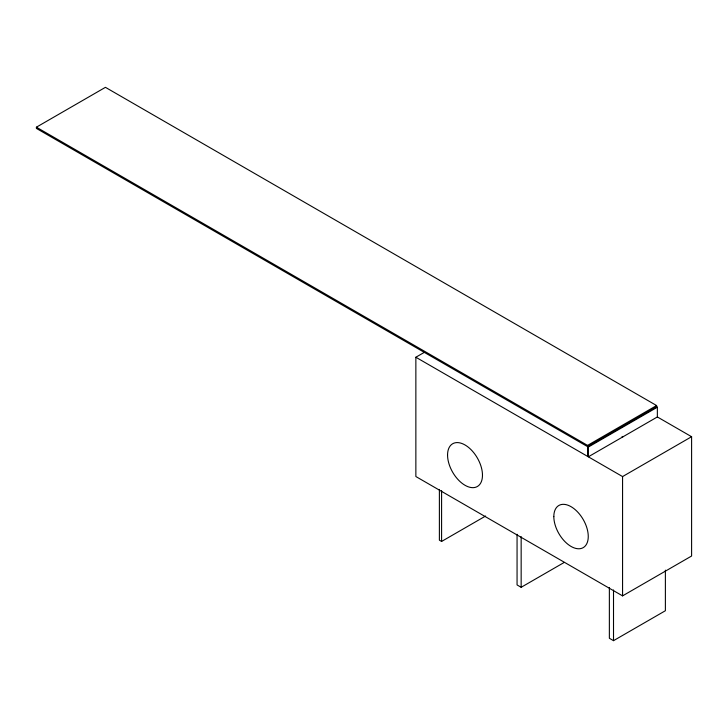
<?xml version="1.0" encoding="UTF-8"?>
<svg xmlns="http://www.w3.org/2000/svg" width="728" height="728" viewBox="0 0 728 728"><rect width="100%" height="100%" fill="white"/><g stroke="black" fill="none" stroke-linecap="round" stroke-linejoin="round"><path stroke-width="1.09" d="M588.324 447.065L588.324 456.811L657.357 416.953L657.357 407.207L588.324 447.065L36.4 128.41L36.4 127.191L105.433 87.333L656.592 405.541L656.592 406.761L587.56 446.619M657.357 416.953L691.6 436.718L691.6 556.019L622.567 595.877L415.861 476.531L415.861 357.239L424.606 352.179M36.4 127.191L587.56 445.399L656.592 405.541M439.384 489.434L439.384 540.176L441.587 541.45L485.621 516.025M415.861 357.239L622.567 476.576L691.6 436.718M517.062 534.27L517.062 584.93L521.157 587.296L564.218 562.435M609.363 587.56L609.363 638.274L613.513 640.667L665.383 610.728L665.383 570.16M656.592 406.761L657.357 407.207M622.076 436.436L622.84 436.882M622.567 476.576L622.567 595.877M613.513 589.962L613.513 640.667M587.56 445.399L587.56 456.365M521.157 536.636L521.157 587.296M441.587 490.708L441.587 541.45M553.826 516.607A24.352 14.059 60 0 0 579.652 548.739A24.352 14.059 60 0 0 579.652 514.305A24.352 14.059 60 0 0 553.826 516.607M447.556 455.036A24.697 14.26 60 0 0 473.746 487.624A24.697 14.26 60 0 0 473.746 452.698A24.697 14.26 60 0 0 447.556 455.036"/></g></svg>
